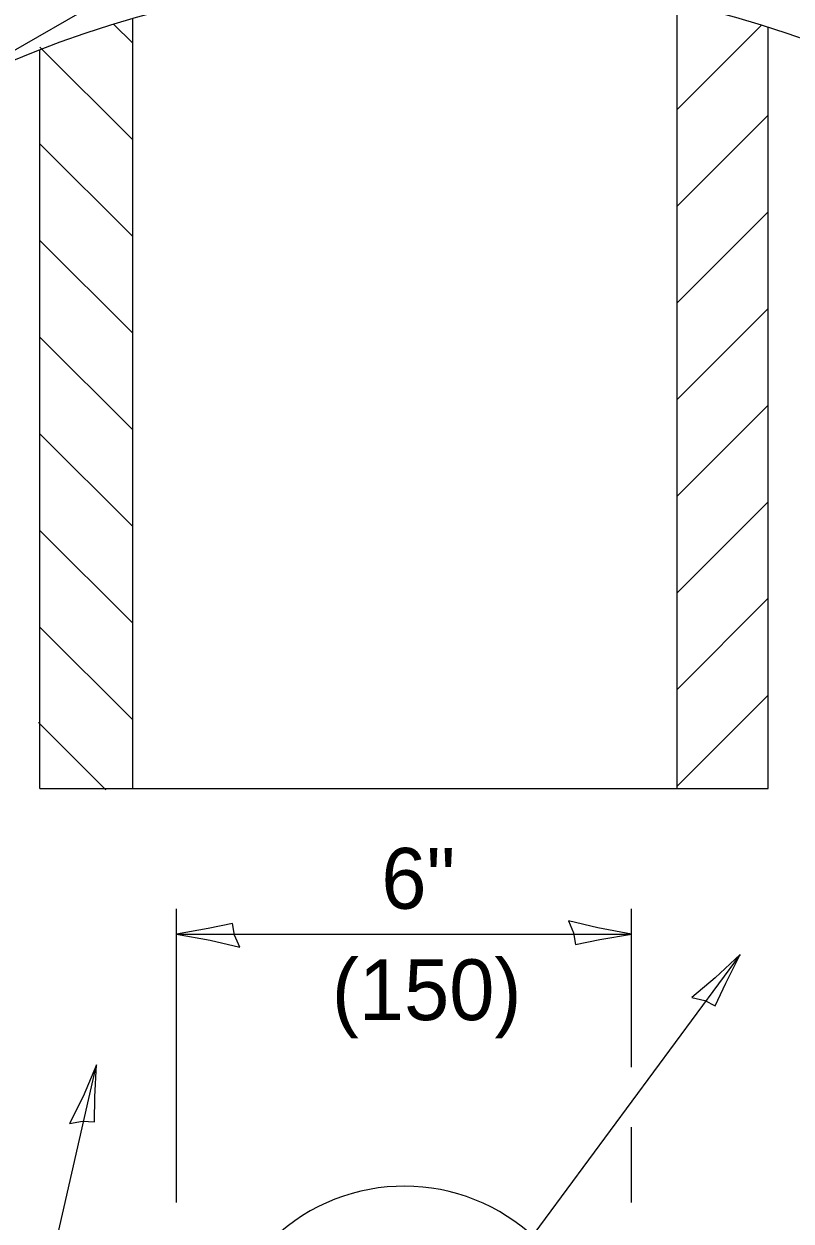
# Model space of a CAD drawing. Extents: x 99865 to 100545, y 101244 to 101684.
# Drawn here: x 99964.9 to 99999.1, y 101367.9 to 101421.2 of the extents above; entities that cross this region are included whole.
import ezdxf

# ---------------------------------------------------------------- set-up
doc = ezdxf.new("R2010")
doc.units = 0
for name, color, linetype in [('Design_PR_EOP', 7, 'Continuous'), ('Design_PR_Roadway Dimensions', 7, 'Continuous'), ('Design_PR_Roadway Notes', 7, 'Continuous'), ('Level 43', 7, 'Continuous'), ('Level 54', 7, 'Continuous'), ('Level 55', 7, 'Continuous')]:
    doc.layers.add(name, color=color, linetype=linetype)

msp = doc.modelspace()

# ---------------------------------------------------------------- linework, layer by layer
at = {"layer": 'Design_PR_EOP'}
for p, q in [((99994.036, 101387.159), (99994.036, 101422.187)), ((99969.77, 101387.159), (99969.77, 101421.476)), ((99998.097, 101387.159), (99998.097, 101421.084)), ((99965.631, 101387.159), (99965.631, 101420.075)), ((99965.631, 101387.159), (99998.097, 101387.159))]:
    msp.add_line(p, q, dxfattribs=at)
msp.add_arc((99981.875, 101360.951), 8.495, 46.0015, 133.5958, dxfattribs=at)
at = {"layer": 'Design_PR_Roadway Notes'}
for p, q in [((100020.237, 101452.108), (99959.001, 101416.901)), ((99996.84, 101379.775), (99956.909, 101325.692)), ((99956.909, 101325.692), (99968.165, 101374.853))]:
    msp.add_line(p, q, dxfattribs=at)
for points in [[(99994.69, 101377.856), (99995.263, 101377.72), (99995.733, 101377.482), (99996.198, 101378.495), (99996.84, 101379.775), (99995.726, 101378.727)], [(99966.961, 101372.236), (99967.54, 101372.339), (99968.067, 101372.309), (99968.089, 101373.424), (99968.165, 101374.853), (99967.563, 101373.448)]]:
    msp.add_lwpolyline(points, close=True, dxfattribs=at)
at = {"layer": 'Level 43'}
for p, q in [((99971.722, 101368.721), (99971.722, 101381.809)), ((99992.005, 101374.746), (99992.005, 101381.809)), ((99971.722, 101380.681), (99992.005, 101380.681)), ((99992.005, 101368.721), (99992.005, 101372.076))]:
    msp.add_line(p, q, dxfattribs=at)
for points in [[(99989.186, 101381.271), (99989.415, 101380.73), (99989.504, 101380.209), (99990.595, 101380.436), (99992.005, 101380.681), (99990.501, 101380.955)], [(99974.543, 101380.091), (99974.313, 101380.633), (99974.225, 101381.153), (99973.133, 101380.926), (99971.722, 101380.681), (99973.227, 101380.407)]]:
    msp.add_lwpolyline(points, close=True, dxfattribs=at)
at = {"layer": 'Level 54'}
for p, q in [((99969.77, 101420.373), (99968.92, 101421.222)), ((99994.036, 101417.425), (99997.792, 101421.182)), ((99969.77, 101416.068), (99965.631, 101420.204)), ((99994.036, 101413.11), (99998.097, 101417.171)), ((99969.77, 101411.756), (99965.631, 101415.892)), ((99994.036, 101408.805), (99998.097, 101412.866)), ((99969.77, 101407.451), (99965.631, 101411.587)), ((99994.036, 101404.5), (99998.097, 101408.562)), ((99969.77, 101403.147), (99965.631, 101407.282)), ((99994.036, 101400.189), (99998.097, 101404.25)), ((99969.77, 101398.835), (99965.631, 101402.967)), ((99994.036, 101395.884), (99998.097, 101399.945)), ((99969.77, 101394.53), (99965.631, 101398.662)), ((99994.036, 101391.579), (99998.097, 101395.64)), ((99969.77, 101390.225), (99965.631, 101394.357)), ((99994.036, 101387.27), (99998.097, 101391.332)), ((99968.572, 101387.108), (99965.57, 101390.103))]:
    msp.add_line(p, q, dxfattribs=at)
at = {"layer": 'Level 55'}
msp.add_circle((99983.288, 101374.652), 48.735, dxfattribs=at)

# ---------------------------------------------------------------- texts
at = {"layer": 'Design_PR_Roadway Dimensions'}
for s, p in [('6"', (99980.852, 101381.809)), ('(150)', (99978.646, 101376.845))]:
    msp.add_text(s, height=2.7075, dxfattribs=at).set_placement(p)

doc.saveas('drawing.dxf')
